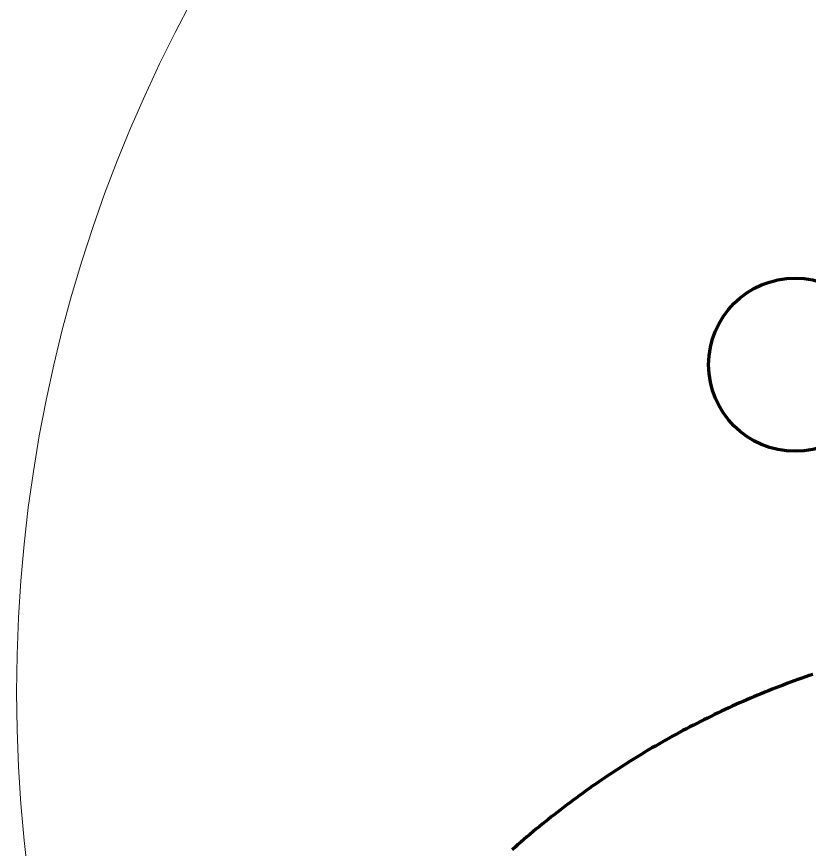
# Model space of a CAD drawing. Header units: millimetres. Extents: x 0 to 2382, y 0 to 420.
# Drawn here: x 270.53 to 280.6, y 334.8 to 345.38 of the extents above; entities that cross this region are included whole.
import ezdxf

# ---------------------------------------------------------------- set-up
doc = ezdxf.new("R2010")
doc.units = ezdxf.units.MM
doc.linetypes.add('IRAM-E-TRAZOS', pattern=[5, 4, -1])
for name, color, linetype, lineweight in [('01-VISIBLE', 7, 'CONTINUOUS', 70), ('02-OCULTA', 4, 'IRAM-E-TRAZOS', 35), ('08-FINA', 5, 'CONTINUOUS', 18)]:
    doc.layers.add(name, color=color, linetype=linetype, lineweight=lineweight)

msp = doc.modelspace()

# ---------------------------------------------------------------- linework, layer by layer
at = {"layer": '01-VISIBLE'}
msp.add_lwpolyline([(280.646, 337.027), (280.599, 337.011), (280.552, 336.994), (280.504, 336.978), (280.457, 336.961), (280.41, 336.944), (280.363, 336.927), (280.316, 336.91), (280.27, 336.892), (280.223, 336.874), (280.176, 336.856), (280.13, 336.838), (280.083, 336.819), (280.037, 336.8), (279.99, 336.782), (279.944, 336.762), (279.898, 336.743), (279.852, 336.724), (279.806, 336.704), (279.76, 336.684), (279.714, 336.664), (279.669, 336.643), (279.623, 336.623), (279.578, 336.602), (279.532, 336.581), (279.487, 336.559), (279.442, 336.538), (279.396, 336.516), (279.351, 336.494), (279.307, 336.472), (279.262, 336.45), (279.217, 336.428), (279.172, 336.405), (279.128, 336.382), (279.084, 336.359), (279.039, 336.336), (278.995, 336.312), (278.951, 336.289), (278.907, 336.265), (278.863, 336.241), (278.819, 336.216), (278.776, 336.192), (278.732, 336.167), (278.689, 336.142), (278.646, 336.117), (278.602, 336.092), (278.559, 336.067), (278.516, 336.041), (278.473, 336.015), (278.431, 335.989), (278.388, 335.963), (278.346, 335.936), (278.303, 335.91), (278.261, 335.883), (278.219, 335.856), (278.177, 335.829), (278.135, 335.801), (278.093, 335.774), (278.051, 335.746), (278.01, 335.718), (277.969, 335.69), (277.927, 335.662), (277.886, 335.633), (277.845, 335.605), (277.804, 335.576), (277.763, 335.547), (277.723, 335.518), (277.682, 335.488), (277.642, 335.459), (277.602, 335.429), (277.562, 335.399), (277.522, 335.369), (277.482, 335.339), (277.442, 335.308), (277.402, 335.278), (277.363, 335.247), (277.324, 335.216), (277.285, 335.185), (277.246, 335.153), (277.207, 335.122), (277.168, 335.09), (277.129, 335.059), (277.091, 335.027), (277.052, 334.994), (277.014, 334.962), (276.976, 334.93), (276.938, 334.897), (276.9, 334.864), (276.863, 334.831), (276.825, 334.798)], dxfattribs=at)
msp.add_circle((280.422, 340.962), 1.1, dxfattribs=at)
at = {"layer": '02-OCULTA'}
msp.add_circle((280.422, 340.962), 1.1, dxfattribs=at)
at = {"layer": '08-FINA'}
msp.add_circle((288.95, 336.8), 18.417, dxfattribs=at)

doc.saveas('drawing.dxf')
